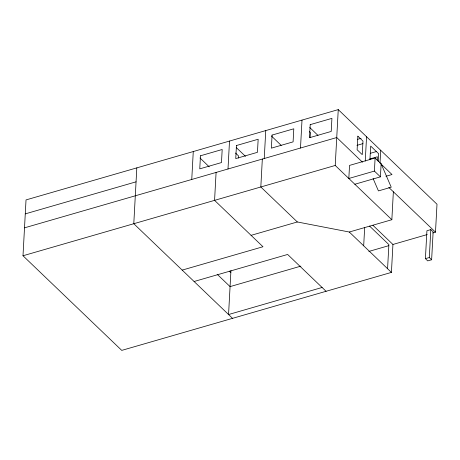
<?xml version="1.0" encoding="UTF-8"?>
<svg xmlns="http://www.w3.org/2000/svg" width="460" height="460" viewBox="0 0 460 460"><rect width="100%" height="100%" fill="white"/><g stroke="black" fill="none" stroke-linecap="round" stroke-linejoin="round"><path stroke-width="0.69" d="M372.899 225.268L392.932 244.467L391.42 272.395L121.745 350.388L23 255.76L26.024 199.916L338.255 109.612L437 204.24L435.488 232.162L432.745 232.955M136.815 167.871L133.791 223.721L232.536 318.343M191.757 179.469L193.269 151.547M216.085 172.431L214.573 200.359L262.982 246.744L182.2 270.106M227.999 168.987L229.511 141.065M230.943 270.555L228.557 314.531L322.103 287.477M238.435 158.079L238.55 155.952L235.503 153.03M262.332 159.056L260.82 186.984L297.327 221.967L349.295 232.024L391.851 219.719L393.363 191.797M264.247 158.505L265.759 130.582M300.495 148.022L302.007 120.094M310.143 137.643L310.419 132.618L309.384 131.629M391.851 219.719L335.231 165.462L338.255 109.612M365.246 161.086L366.568 136.741M363.682 245.812L364.682 227.361M369.943 159.614L370.674 146.084L378.609 153.686L378.183 161.517M374.405 171.085L375.113 158.01L349.531 165.41L348.824 178.486L374.405 171.085L380.42 176.853L354.838 184.253M377.177 160.264L377.367 156.774L369.8 158.964M380.023 163.196L380.719 150.305M380.42 176.853L381.127 163.777L375.113 158.01M387.579 268.715L388.884 244.588L369.564 226.073M425.408 258.658L426.92 230.736L430.819 229.609L433.142 231.834L431.629 259.762L427.731 260.889L425.408 258.658L429.306 257.531L431.629 259.762M429.306 257.531L430.819 229.609M25.271 213.877L136.062 181.832M24.512 227.838L336.743 137.54L362.48 162.202M357.673 139.317L361.094 138.328M356.925 145.36L362.946 143.618M370.415 153.289L376.596 151.501M23 255.76L335.231 165.462M385.94 176.283L392 174.53L380.874 163.875M251.085 235.342L297.327 221.967M194.097 281.503L287.638 254.455L326.077 291.289M300.915 266.121L230.075 286.609L217.212 274.286M368.857 251.43L388.803 245.663M392.932 244.467L427.254 234.542M388.815 187.433L435.488 232.162M309.729 127.495L317.964 135.389M271.423 136.005L281.204 145.377M349.295 232.024L391.42 272.395M236.204 147.476L245.473 156.354M199.956 157.958L209.225 166.836M229.287 271.17L230.828 272.648M381.127 163.777L391.23 187.208L378.436 190.911L373.106 178.543M200.468 155.785L199.761 168.849L221.478 162.57L222.186 149.5L200.468 155.785M236.452 145.527L235.744 158.596L257.456 152.317L258.163 139.248L236.452 145.527M272.078 135.079L271.371 148.149L293.089 141.87L293.796 128.8L272.078 135.079M310.207 124.648L309.499 137.712L331.217 131.434L331.924 118.364L310.207 124.648M357.857 136.183L357.121 149.742L362.25 154.652L362.98 141.099L357.857 136.183"/></g></svg>
